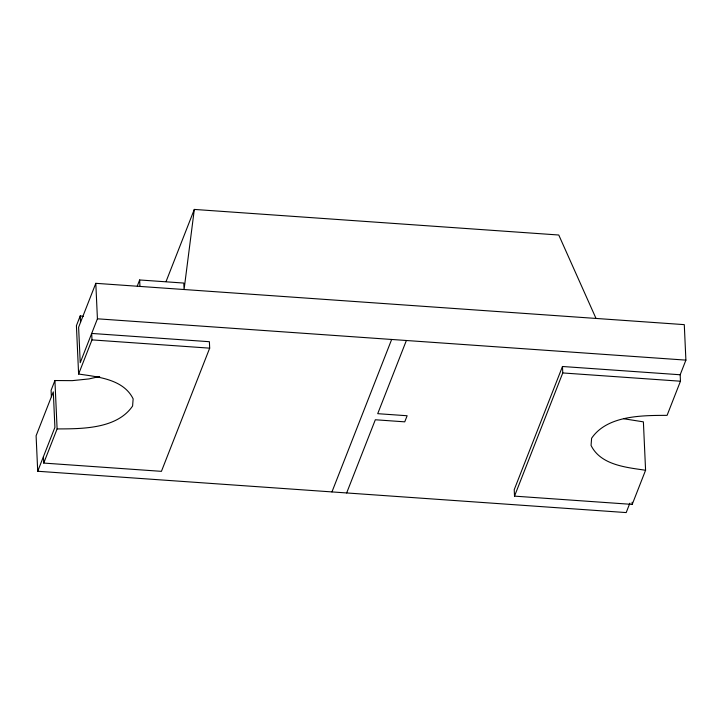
<?xml version="1.0" encoding="UTF-8"?>
<svg xmlns="http://www.w3.org/2000/svg" width="722" height="722" viewBox="0 0 722 722"><rect width="100%" height="100%" fill="white"/><g stroke="black" fill="none" stroke-linecap="round" stroke-linejoin="round"><path stroke-width="1.08" d="M596.02 318.438L558.765 235.011L194.317 209.425L184.083 289.513L183.794 283.06L139.653 279.965L137.27 286.065M99.69 376.487L88.914 378.933L72.182 380.647L54.917 380.53L51.091 390.295L51.388 396.748M83.337 316.353A45.964 23.465 -2.6 0 1 80.232 315.893L76.415 325.649L78.608 374.041C97.885 376.875 123.525 379.176 133.146 398.869L132.595 406.026C116.928 428.994 82.028 428.85 57.11 428.922L43.735 463.073L161.43 471.34L209.678 348.157L209.389 341.705L91.694 333.438L91.983 339.891L78.608 374.041M95.809 283.322L78.617 327.228L80.223 362.715L97.425 318.808L95.809 283.322L684.285 324.638L685.9 360.125L680.169 374.763L680.458 381.216L667.083 415.358C642.165 415.439 607.274 415.294 591.607 438.254L591.056 445.42C600.677 465.112 626.308 467.414 645.585 470.248L643.392 421.856L623.853 418.769M37.715 471.258L54.908 427.352L53.302 391.865L36.1 435.772L37.715 471.258L626.191 512.575L629.873 503.171M166.051 281.571L194.317 209.425M331.949 491.917L391.658 339.466M346.659 492.955L375.323 419.771L404.744 421.838L407.136 415.746L377.714 413.679L406.378 340.495M680.169 374.763L562.474 366.496L514.226 489.678L514.515 496.131L632.21 504.398L645.585 470.248M514.515 496.131L562.763 372.949L562.474 366.496M97.425 318.808L685.9 360.125M91.983 339.891L209.678 348.157M562.763 372.949L680.458 381.216M632.111 502.241L632.21 504.398M139.653 279.965L139.951 286.417M80.232 315.893L80.53 322.346M54.917 380.53L57.11 428.922M43.446 456.62L43.735 463.073"/></g></svg>
